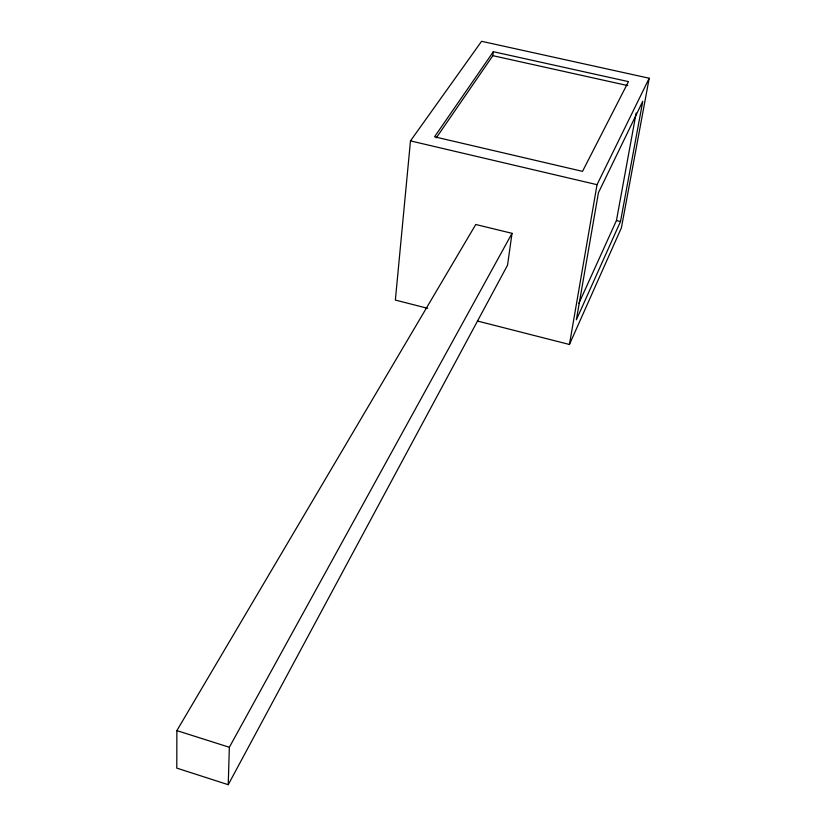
<?xml version="1.0" encoding="UTF-8"?>
<svg xmlns="http://www.w3.org/2000/svg" width="826" height="826" viewBox="0 0 826 826"><rect width="100%" height="100%" fill="white"/><g stroke="black" fill="none" stroke-linecap="round" stroke-linejoin="round"><path stroke-width="1.24" d="M176.867 730.607L176.795 768.118L228.234 784.7L507.536 265.198L512.027 233.324L475.755 224.496L176.867 730.607L229.349 747.272L228.234 784.7M477.428 321.015L569.434 344.483L621.41 227.811L649.205 78.233L481.579 41.3L410.481 140.895L395.355 300.075L427.682 308.325M436.273 137.87L492.854 55.672L493.349 51.708L628.472 81.619L582.516 171.364L434.538 136.806L493.349 51.708M569.434 344.483L597.033 184.683L649.205 78.233M578.809 303.503L616.444 220.532L636.154 112.986M620.512 221.502L642.752 101.299L598.458 192.654L576.362 319.817L620.512 221.502L616.444 220.532M229.349 747.272L512.027 233.324M492.854 55.672L627.77 85.594M410.481 140.895L597.033 184.683"/></g></svg>
